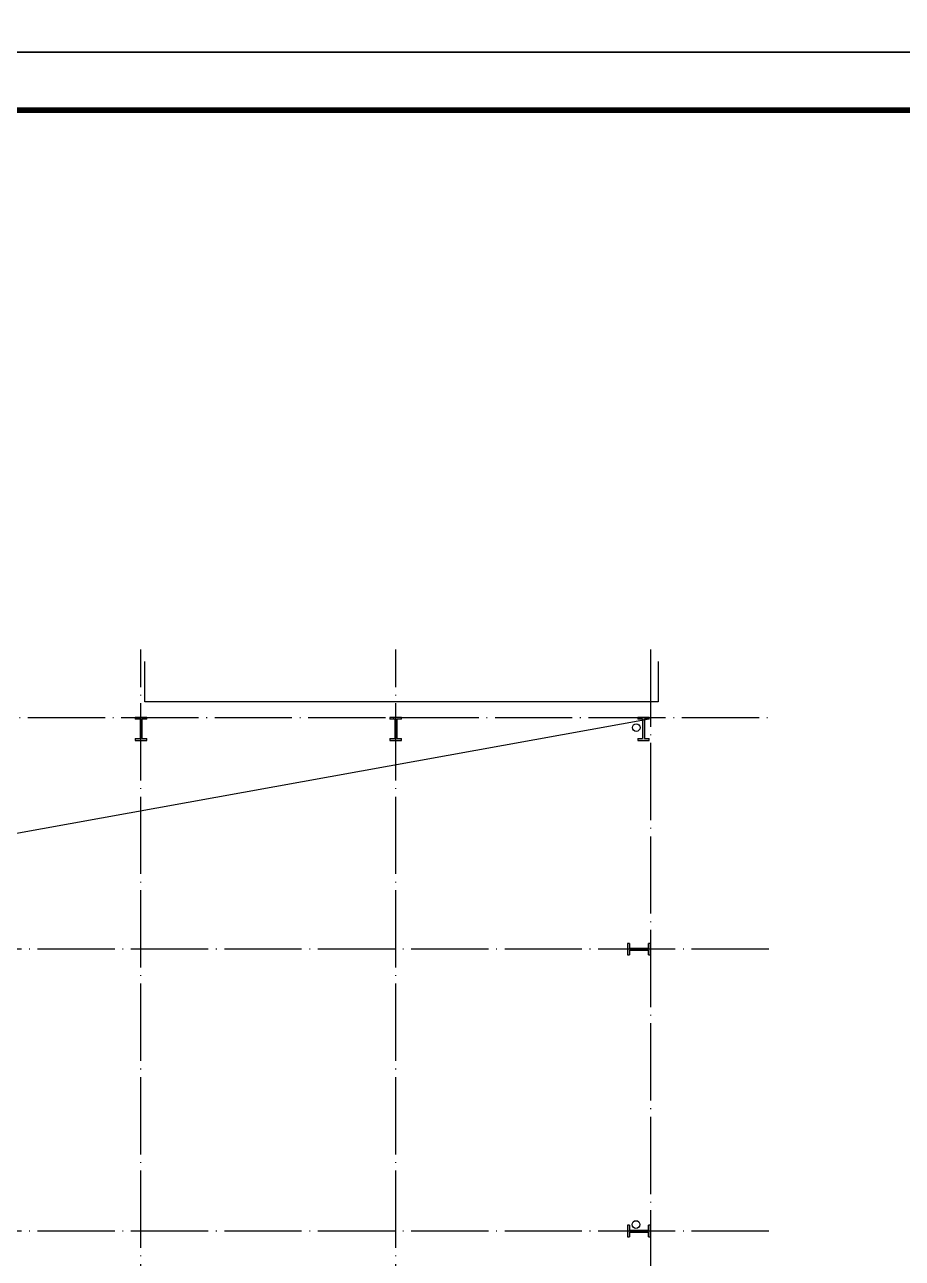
# Model space of a CAD drawing. Extents: x 185245 to 2288779, y -19957 to 815000.
# Drawn here: x 2008467 to 2031201, y 566735 to 598675 of the extents above; entities that cross this region are included whole.
import ezdxf

# ---------------------------------------------------------------- set-up
doc = ezdxf.new("R2010")
doc.units = 0
doc.header["$LTSCALE"] = 1000
doc.header["$MEASUREMENT"] = 0
doc.linetypes.add('DOTE', pattern=[2.42, 2, -0.2, 0.02, -0.2])
for name, color, linetype in [('COLUMN', 9, 'Continuous'), ('DOTE', 1, 'Continuous'), ('PUB_TITLE', 4, 'Continuous'), ('建筑外', 2, 'Continuous'), ('钢柱', 7, 'Continuous')]:
    doc.layers.add(name, color=color, linetype=linetype)

# ---------------------------------------------------------------- blocks, each defined once
blk = doc.blocks.new('A$C23043752')
at = {"layer": 'COLUMN'}
blk.add_hatch(color=256, dxfattribs=at).paths.add_polyline_path([(0, 600), (0, 550), (125, 550), (125, 50), (0, 50), (0, 0), (300, 0), (300, 50), (175, 50), (175, 550), (300, 550), (300, 600)])
for p, q in [((0, 600), (0, 550)), ((300, 600), (0, 600)), ((125, 550), (0, 550)), ((125, 550), (125, 50)), ((175, 550), (175, 50)), ((300, 550), (175, 550)), ((300, 550), (300, 600)), ((0, 50), (125, 50)), ((0, 50), (0, 0)), ((0, 0), (300, 0)), ((175, 50), (300, 50)), ((300, 0), (300, 50))]:
    blk.add_line(p, q, dxfattribs=at)
blk = doc.blocks.new('A$C2E6C69CD')
at = {"layer": 'COLUMN', "xscale": -1, "rotation": 359.9999999999998}
blk.add_blockref('A$C23043752', (300, 0), dxfattribs=at)
blk.add_blockref('A$C23043752', (300, 0), dxfattribs=at)
blk = doc.blocks.new('A$C6F9B7E11')
blk.add_blockref('A$C2E6C69CD', (0, 0))

msp = doc.modelspace()

# ---------------------------------------------------------------- linework, layer by layer
msp.add_lwpolyline([(2024647.6, 580690.1), (1991680, 574740.1), (1985117.4, 552890.1)])
for centre in [(2024308.2, 580475.9), (2024301.1, 567609.2)]:
    msp.add_circle(centre, 100)
at = {"layer": 'DOTE', "color": 25, "linetype": 'DOTE'}
for p, q in [((2011480, 550066.8), (2011480, 582499.6)), ((2018080, 550066.8), (2018080, 582499.6)), ((2024680, 582499.6), (2024680, 550066.8)), ((1981930.3, 580740.1), (2027740.8, 580740.1)), ((2027740.8, 574740.1), (1981930.3, 574740.1)), ((2027740.8, 567440.1), (1981930.3, 567440.1))]:
    msp.add_line(p, q, dxfattribs=at)
at = {"layer": 'PUB_TITLE', "elevation": 0}
for points in [[(1962998, 597962.7), (2052098, 597962.7), (2052098, 660962.7), (1962998, 660962.7)], [(1962998, 534962.7), (2052098, 534962.7), (2052098, 597962.7), (1962998, 597962.7)]]:
    msp.add_lwpolyline(points, close=True, dxfattribs=at)
at = {"layer": 'PUB_TITLE', "const_width": 150, "elevation": 0}
msp.add_lwpolyline([(1966748, 536462.7), (2050598, 536462.7), (2050598, 596462.7), (1966748, 596462.7)], close=True, dxfattribs=at)
at = {"layer": '建筑外'}
msp.add_lwpolyline([(2024880, 582187.9), (2024880, 581140.1), (2011580, 581140.1), (2011580, 582187.9)], dxfattribs=at)

# ---------------------------------------------------------------- block references
at = {"layer": '钢柱', "ltscale": 1000, "xscale": -1}
for p in [(2011630, 580140.1), (2018230, 580140.1), (2024647.6, 580140.1)]:
    msp.add_blockref('A$C6F9B7E11', p, dxfattribs=at)
at = {"layer": '钢柱', "ltscale": 1000, "xscale": -1, "rotation": 90}
for p in [(2024680, 574890.1), (2024680, 567590.1)]:
    msp.add_blockref('A$C6F9B7E11', p, dxfattribs=at)

doc.saveas('drawing.dxf')
